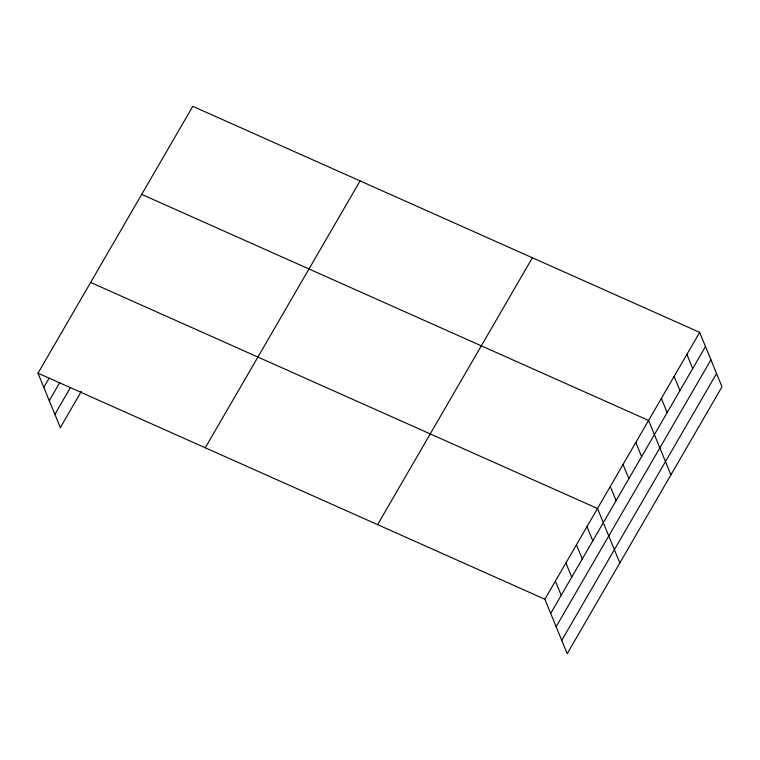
<?xml version="1.0" encoding="UTF-8"?>
<svg xmlns="http://www.w3.org/2000/svg" width="760" height="760" viewBox="0 0 760 760"><rect width="100%" height="100%" fill="white"/><g stroke="black" fill="none" stroke-linecap="round" stroke-linejoin="round"><path stroke-width="1.14" d="M38 373.188L192.793 106.314L699.675 332.367L722 386.812L567.207 653.686L544.872 599.241L38 373.188L60.325 427.633L81.377 391.343M43.814 387.372L49.077 378.299M49.267 400.662L59.793 382.508M54.882 414.352L70.671 387.125M205.266 447.792L360.069 180.909M377.606 524.647L532.399 257.763M544.872 599.241L699.675 332.367M550.686 613.424L705.489 346.541M556.139 626.715L710.933 359.831M561.754 640.404L716.547 373.521M141.711 194.38L648.584 420.432L670.918 474.876M90.63 282.454L597.503 508.506L619.837 562.951M686.897 354.378L692.711 368.562M674.13 376.399L679.943 390.583M661.361 398.42L667.175 412.594M635.816 442.453L641.63 456.637M623.048 464.474L628.862 478.648M610.28 486.486L616.094 500.669M586.976 526.651L592.79 540.835M576.45 544.806L582.264 558.98M565.924 562.951L571.739 577.125M555.399 581.096L561.212 595.279"/></g></svg>
